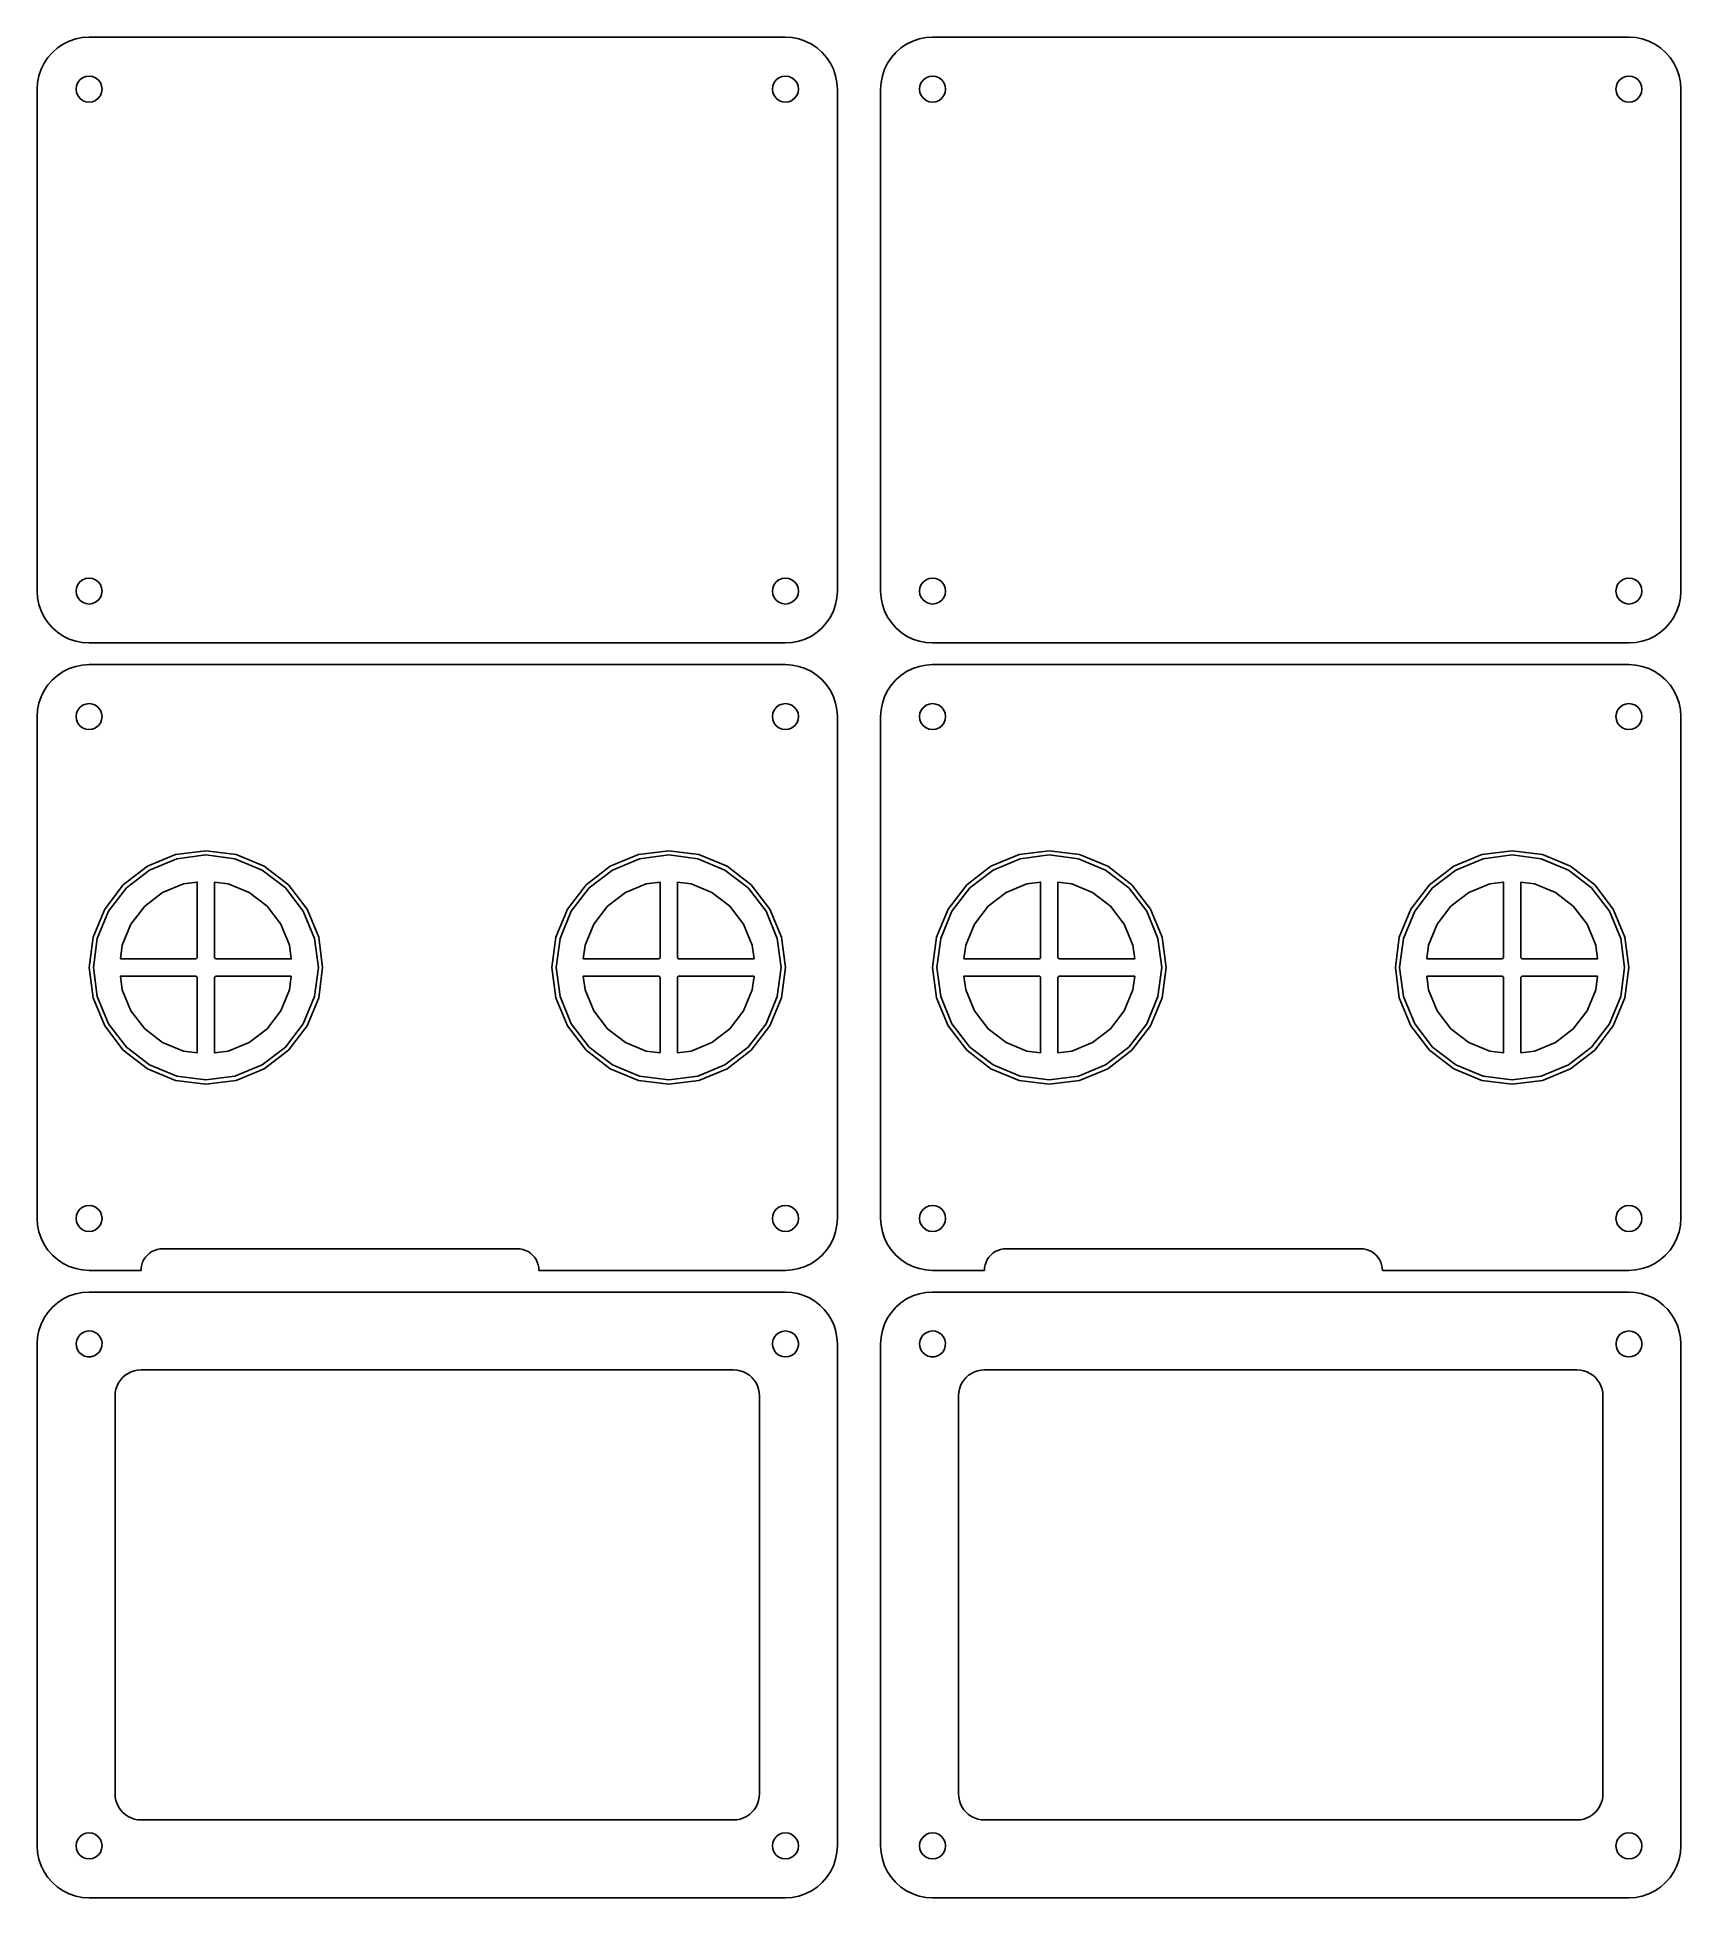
# Model space of a CAD drawing. Extents: x 5 to 385, y 5 to 435.
import ezdxf

# ---------------------------------------------------------------- set-up
doc = ezdxf.new("R2010")
doc.units = 0
doc.layers.add('Layer_1', color=7, linetype='CONTINUOUS')

msp = doc.modelspace()

# ---------------------------------------------------------------- linework, layer by layer
at = {"layer": 'Layer_1', "color": 7}
for points in [[(17.132261, 435.132291), (15.565954, 435.02963), (14.026423, 434.723401), (12.540073, 434.218846), (11.132252, 433.524596), (9.827115, 432.652531), (8.646968, 431.617574), (7.612023, 430.437429), (6.739957, 429.132293), (6.045717, 427.724492), (5.541156, 426.238121), (5.234927, 424.698606), (5.132269, 423.132291)], [(178.13217, 435.132291), (17.132261, 435.132291)], [(178.13217, 435.132291), (179.698503, 435.02963), (181.238113, 434.723401), (182.724543, 434.218846), (184.13239, 433.524596), (185.437315, 432.652531), (186.617622, 431.617574), (187.652407, 430.437429), (188.524474, 429.132293), (189.21874, 427.724492), (189.723301, 426.238121), (190.029688, 424.698606), (190.132347, 423.132291)], [(212.132261, 435.132291), (210.565954, 435.02963), (209.026423, 434.723401), (207.540073, 434.218846), (206.132252, 433.524596), (204.827115, 432.652531), (203.646968, 431.617574), (202.612023, 430.437429), (201.739957, 429.132293), (201.045717, 427.724492), (200.541156, 426.238121), (200.234927, 424.698606), (200.132269, 423.132291)], [(373.13217, 435.132291), (212.132261, 435.132291)], [(373.13217, 435.132291), (374.698503, 435.02963), (376.238113, 434.723401), (377.724543, 434.218846), (379.13239, 433.524596), (380.437315, 432.652531), (381.617622, 431.617574), (382.652407, 430.437429), (383.524474, 429.132293), (384.21874, 427.724492), (384.723301, 426.238121), (385.029688, 424.698606), (385.132347, 423.132291)], [(5.132269, 423.132291), (5.132269, 307.132282)], [(190.132347, 307.132282), (190.132347, 423.132291)], [(200.132269, 423.132291), (200.132269, 307.132282)], [(385.132347, 307.132282), (385.132347, 423.132291)], [(17.132261, 295.13229), (15.565954, 295.234948), (14.026423, 295.541177), (12.540073, 296.045737), (11.132252, 296.739977), (9.827115, 297.612044), (8.646968, 298.647015), (7.612023, 299.827162), (6.739957, 301.132299), (6.045717, 302.540094), (5.541156, 304.02647), (5.234927, 305.565975), (5.132269, 307.132282)], [(178.13217, 295.13229), (179.698503, 295.234948), (181.238113, 295.541177), (182.724543, 296.045737), (184.13239, 296.739977), (185.437315, 297.612044), (186.617622, 298.647015), (187.652407, 299.827162), (188.524474, 301.132299), (189.21874, 302.540094), (189.723301, 304.02647), (190.029688, 305.565975), (190.132347, 307.132282)], [(212.132261, 295.13229), (210.565954, 295.234948), (209.026423, 295.541177), (207.540073, 296.045737), (206.132252, 296.739977), (204.827115, 297.612044), (203.646968, 298.647015), (202.612023, 299.827162), (201.739957, 301.132299), (201.045717, 302.540094), (200.541156, 304.02647), (200.234927, 305.565975), (200.132269, 307.132282)], [(373.13217, 295.13229), (374.698503, 295.234948), (376.238113, 295.541177), (377.724543, 296.045737), (379.13239, 296.739977), (380.437315, 297.612044), (381.617622, 298.647015), (382.652407, 299.827162), (383.524474, 301.132299), (384.21874, 302.540094), (384.723301, 304.02647), (385.029688, 305.565975), (385.132347, 307.132282)], [(17.132261, 295.13229), (178.13217, 295.13229)], [(212.132261, 295.13229), (373.13217, 295.13229)], [(11.132464, 288.524596), (9.827275, 287.652531)], [(12.540048, 289.218846), (11.132464, 288.524596)], [(14.026477, 289.723401), (12.540048, 289.218846)], [(15.566087, 290.02963), (14.026477, 289.723401)], [(17.132421, 290.132291), (15.566087, 290.02963)], [(17.132421, 290.132291), (178.132435, 290.132291), (179.698769, 290.02963), (181.238114, 289.723401), (182.724544, 289.218846), (184.132391, 288.524596), (185.437581, 287.652531), (186.617623, 286.617574), (187.652673, 285.437429), (188.524739, 284.132293), (189.219006, 282.724492), (189.723566, 281.238121), (190.029689, 279.698606), (190.132348, 278.132291), (190.132348, 162.132282)], [(206.132464, 288.524596), (204.827275, 287.652531)], [(207.540048, 289.218846), (206.132464, 288.524596)], [(209.026477, 289.723401), (207.540048, 289.218846)], [(210.566087, 290.02963), (209.026477, 289.723401)], [(212.132421, 290.132291), (210.566087, 290.02963)], [(212.132421, 290.132291), (373.132435, 290.132291), (374.698769, 290.02963), (376.238114, 289.723401), (377.724544, 289.218846), (379.132391, 288.524596), (380.437581, 287.652531), (381.617623, 286.617574), (382.652673, 285.437429), (383.524739, 284.132293), (384.219006, 282.724492), (384.723566, 281.238121), (385.029689, 279.698606), (385.132348, 278.132291), (385.132348, 162.132282)], [(6.740117, 284.132293), (6.04585, 282.724492)], [(7.612183, 285.437429), (6.740117, 284.132293)], [(8.646969, 286.617574), (7.612183, 285.437429)], [(9.827275, 287.652531), (8.646969, 286.617574)], [(201.740117, 284.132293), (201.04585, 282.724492)], [(202.612183, 285.437429), (201.740117, 284.132293)], [(203.646969, 286.617574), (202.612183, 285.437429)], [(204.827275, 287.652531), (203.646969, 286.617574)], [(5.234902, 279.698606), (5.132244, 278.132291)], [(5.54129, 281.238121), (5.234902, 279.698606)], [(6.04585, 282.724492), (5.54129, 281.238121)], [(200.234902, 279.698606), (200.132244, 278.132291)], [(200.54129, 281.238121), (200.234902, 279.698606)], [(201.04585, 282.724492), (200.54129, 281.238121)], [(17.132421, 150.13229), (15.566087, 150.234948), (14.026477, 150.541177), (12.540048, 151.045737), (11.132464, 151.739977), (9.827275, 152.612044), (8.646969, 153.647015), (7.612183, 154.827162), (6.740117, 156.132299), (6.04585, 157.540094), (5.54129, 159.02647), (5.234902, 160.565975), (5.132244, 162.132282), (5.132244, 278.132291)], [(212.132421, 150.13229), (210.566087, 150.234948), (209.026477, 150.541177), (207.540048, 151.045737), (206.132464, 151.739977), (204.827275, 152.612044), (203.646969, 153.647015), (202.612183, 154.827162), (201.740117, 156.132299), (201.04585, 157.540094), (200.54129, 159.02647), (200.234902, 160.565975), (200.132244, 162.132282), (200.132244, 278.132291)], [(30.632256, 243.514979), (37.144181, 246.212289)], [(37.144181, 246.212289), (44.132356, 247.132293)], [(44.132356, 247.132293), (51.120531, 246.212289)], [(51.120531, 246.212289), (57.632456, 243.514979)], [(132.747663, 238.517068), (138.132463, 242.648952), (144.403088, 245.246364)], [(137.6324, 243.514979), (144.144325, 246.212289)], [(144.144325, 246.212289), (151.132236, 247.132293)], [(144.403088, 245.246364), (151.132236, 246.132292)], [(151.132236, 247.132293), (158.120411, 246.212289)], [(151.132236, 246.132292), (157.861648, 245.246364)], [(157.861648, 245.246364), (164.132273, 242.648952)], [(158.120411, 246.212289), (164.632335, 243.514979)], [(225.632256, 243.514979), (232.144181, 246.212289)], [(232.144181, 246.212289), (239.132356, 247.132293)], [(239.132356, 247.132293), (246.120531, 246.212289)], [(246.120531, 246.212289), (252.632456, 243.514979)], [(327.747663, 238.517068), (333.132463, 242.648952), (339.403088, 245.246364)], [(332.6324, 243.514979), (339.144325, 246.212289)], [(339.144325, 246.212289), (346.132236, 247.132293)], [(339.403088, 245.246364), (346.132236, 246.132292)], [(346.132236, 247.132293), (353.120411, 246.212289)], [(346.132236, 246.132292), (352.861648, 245.246364)], [(352.861648, 245.246364), (359.132273, 242.648952)], [(353.120411, 246.212289), (359.632335, 243.514979)], [(25.040552, 239.224175), (30.632256, 243.514979)], [(57.632456, 243.514979), (63.22416, 239.224175)], [(132.040432, 239.224175), (137.6324, 243.514979)], [(164.132273, 242.648952), (169.517073, 238.517068), (173.649071, 233.132292)], [(164.632335, 243.514979), (170.224304, 239.224175)], [(220.040552, 239.224175), (225.632256, 243.514979)], [(252.632456, 243.514979), (258.22416, 239.224175)], [(327.040432, 239.224175), (332.6324, 243.514979)], [(359.132273, 242.648952), (364.517073, 238.517068), (368.649071, 233.132292)], [(359.632335, 243.514979), (365.224304, 239.224175)], [(20.749804, 233.632294), (25.040552, 239.224175)], [(42.13237, 222.346706), (42.13237, 239.868988), (38.956047, 239.450809), (34.132429, 237.4528), (29.990112, 234.27443), (26.811937, 230.132293), (24.813804, 225.308674), (24.395762, 222.132293)], [(49.308664, 239.450809), (46.132341, 239.868988)], [(46.132341, 222.346706), (46.132341, 239.868988)], [(46.346654, 222.132293), (63.868949, 222.132293), (63.450908, 225.308674), (61.452774, 230.132293), (58.274599, 234.27443), (54.132283, 237.4528), (49.308664, 239.450809)], [(63.22416, 239.224175), (67.515172, 233.632294)], [(126.018251, 226.861588), (128.615665, 233.132292), (132.747663, 238.517068)], [(127.749684, 233.632294), (132.040432, 239.224175)], [(149.13225, 222.346706), (149.13225, 239.868988), (145.955927, 239.450809), (141.132309, 237.4528), (136.990257, 234.27443), (133.811817, 230.132293), (131.813948, 225.308674), (131.395642, 222.132293)], [(153.132486, 222.346706), (153.132486, 239.868988)], [(156.308808, 239.450809), (153.132486, 239.868988)], [(165.274479, 234.27443), (161.132427, 237.4528), (156.308808, 239.450809)], [(170.224304, 239.224175), (174.515052, 233.632294)], [(215.749804, 233.632294), (220.040552, 239.224175)], [(237.13237, 222.346706), (237.13237, 239.868988), (233.956047, 239.450809), (229.132429, 237.4528), (224.990112, 234.27443), (221.811937, 230.132293), (219.813804, 225.308674), (219.395762, 222.132293)], [(244.308664, 239.450809), (241.132341, 239.868988)], [(241.132341, 222.346706), (241.132341, 239.868988)], [(241.346654, 222.132293), (258.868949, 222.132293), (258.450908, 225.308674), (256.452774, 230.132293), (253.274599, 234.27443), (249.132283, 237.4528), (244.308664, 239.450809)], [(258.22416, 239.224175), (262.515172, 233.632294)], [(321.018251, 226.861588), (323.615665, 233.132292), (327.747663, 238.517068)], [(322.749684, 233.632294), (327.040432, 239.224175)], [(344.13225, 222.346706), (344.13225, 239.868988), (340.955927, 239.450809), (336.132309, 237.4528), (331.990257, 234.27443), (328.811817, 230.132293), (326.813948, 225.308674), (326.395642, 222.132293)], [(348.132486, 222.346706), (348.132486, 239.868988)], [(351.308808, 239.450809), (348.132486, 239.868988)], [(360.274479, 234.27443), (356.132427, 237.4528), (351.308808, 239.450809)], [(365.224304, 239.224175), (369.515052, 233.632294)], [(18.052377, 227.120406), (20.749804, 233.632294)], [(67.515172, 233.632294), (70.212335, 227.120406)], [(125.052257, 227.120406), (127.749684, 233.632294)], [(153.346798, 222.132293), (170.869094, 222.132293), (170.450787, 225.308674), (168.452919, 230.132293), (165.274479, 234.27443)], [(173.649071, 233.132292), (176.246485, 226.861588)], [(174.515052, 233.632294), (177.212479, 227.120406)], [(213.052377, 227.120406), (215.749804, 233.632294)], [(262.515172, 233.632294), (265.212335, 227.120406)], [(320.052257, 227.120406), (322.749684, 233.632294)], [(348.346798, 222.132293), (365.869094, 222.132293), (365.450787, 225.308674), (363.452919, 230.132293), (360.274479, 234.27443)], [(368.649071, 233.132292), (371.246485, 226.861588)], [(369.515052, 233.632294), (372.212479, 227.120406)], [(17.132421, 220.132292), (18.052377, 227.120406)], [(70.212335, 227.120406), (71.132291, 220.132292)], [(124.132301, 220.132292), (125.052257, 227.120406)], [(125.132426, 220.132292), (126.018251, 226.861588)], [(176.246485, 226.861588), (177.13231, 220.132292)], [(177.212479, 227.120406), (178.132435, 220.132292)], [(212.132421, 220.132292), (213.052377, 227.120406)], [(265.212335, 227.120406), (266.132291, 220.132292)], [(319.132301, 220.132292), (320.052257, 227.120406)], [(320.132426, 220.132292), (321.018251, 226.861588)], [(371.246485, 226.861588), (372.13231, 220.132292)], [(372.212479, 227.120406), (373.132435, 220.132292)], [(18.052377, 213.144178), (17.132421, 220.132292)], [(41.918058, 222.132293), (24.395762, 222.132293)], [(42.010927, 222.253612), (41.918058, 222.132293)], [(42.13237, 222.346706), (42.010927, 222.253612)], [(46.253785, 222.253612), (46.132341, 222.346706)], [(46.346654, 222.132293), (46.253785, 222.253612)], [(71.132291, 220.132292), (70.212335, 213.144178)], [(125.052257, 213.144178), (124.132301, 220.132292)], [(128.615665, 207.132294), (126.018251, 213.402998), (125.132426, 220.132292)], [(148.917938, 222.132293), (131.395642, 222.132293)], [(149.011071, 222.253612), (148.917938, 222.132293)], [(149.13225, 222.346706), (149.011071, 222.253612)], [(153.253665, 222.253612), (153.132486, 222.346706)], [(153.346798, 222.132293), (153.253665, 222.253612)], [(177.13231, 220.132292), (176.246485, 213.402998)], [(178.132435, 220.132292), (177.212479, 213.144178)], [(213.052377, 213.144178), (212.132421, 220.132292)], [(236.918058, 222.132293), (219.395762, 222.132293)], [(237.010927, 222.253612), (236.918058, 222.132293)], [(237.13237, 222.346706), (237.010927, 222.253612)], [(241.253785, 222.253612), (241.132341, 222.346706)], [(241.346654, 222.132293), (241.253785, 222.253612)], [(266.132291, 220.132292), (265.212335, 213.144178)], [(320.052257, 213.144178), (319.132301, 220.132292)], [(323.615665, 207.132294), (321.018251, 213.402998), (320.132426, 220.132292)], [(343.917938, 222.132293), (326.395642, 222.132293)], [(344.011071, 222.253612), (343.917938, 222.132293)], [(344.13225, 222.346706), (344.011071, 222.253612)], [(348.253665, 222.253612), (348.132486, 222.346706)], [(348.346798, 222.132293), (348.253665, 222.253612)], [(372.13231, 220.132292), (371.246485, 213.402998)], [(373.132435, 220.132292), (372.212479, 213.144178)], [(41.918058, 218.132293), (24.395762, 218.132293), (24.813804, 214.955912), (26.811937, 210.132293), (29.990112, 205.990157), (34.132429, 202.811786), (38.956047, 200.813777), (42.13237, 200.395598)], [(41.918058, 218.132293), (42.010927, 218.010974)], [(42.010927, 218.010974), (42.13237, 217.91788)], [(42.13237, 217.91788), (42.13237, 200.395598)], [(46.132341, 217.91788), (46.253785, 218.010974)], [(46.132341, 217.91788), (46.132341, 200.395598), (49.308664, 200.813777), (54.132283, 202.811786), (58.274599, 205.990157), (61.452774, 210.132293), (63.450908, 214.955912)], [(46.253785, 218.010974), (46.346654, 218.132293)], [(46.346654, 218.132293), (63.868949, 218.132293)], [(63.450908, 214.955912), (63.868949, 218.132293)], [(148.917938, 218.132293), (131.395642, 218.132293)], [(131.395642, 218.132293), (131.813948, 214.955912)], [(148.917938, 218.132293), (149.011071, 218.010974)], [(149.011071, 218.010974), (149.13225, 217.91788)], [(149.13225, 217.91788), (149.13225, 200.395598)], [(153.132486, 217.91788), (153.253665, 218.010974)], [(153.132486, 217.91788), (153.132486, 200.395598)], [(153.253665, 218.010974), (153.346798, 218.132293)], [(153.346798, 218.132293), (170.869094, 218.132293)], [(170.450787, 214.955912), (170.869094, 218.132293)], [(236.918058, 218.132293), (219.395762, 218.132293), (219.813804, 214.955912), (221.811937, 210.132293), (224.990112, 205.990157), (229.132429, 202.811786), (233.956047, 200.813777), (237.13237, 200.395598)], [(236.918058, 218.132293), (237.010927, 218.010974)], [(237.010927, 218.010974), (237.13237, 217.91788)], [(237.13237, 217.91788), (237.13237, 200.395598)], [(241.132341, 217.91788), (241.253785, 218.010974)], [(241.132341, 217.91788), (241.132341, 200.395598), (244.308664, 200.813777), (249.132283, 202.811786), (253.274599, 205.990157), (256.452774, 210.132293), (258.450908, 214.955912)], [(241.253785, 218.010974), (241.346654, 218.132293)], [(241.346654, 218.132293), (258.868949, 218.132293)], [(258.450908, 214.955912), (258.868949, 218.132293)], [(343.917938, 218.132293), (326.395642, 218.132293)], [(326.395642, 218.132293), (326.813948, 214.955912)], [(343.917938, 218.132293), (344.011071, 218.010974)], [(344.011071, 218.010974), (344.13225, 217.91788)], [(344.13225, 217.91788), (344.13225, 200.395598)], [(348.132486, 217.91788), (348.253665, 218.010974)], [(348.132486, 217.91788), (348.132486, 200.395598)], [(348.253665, 218.010974), (348.346798, 218.132293)], [(348.346798, 218.132293), (365.869094, 218.132293)], [(365.450787, 214.955912), (365.869094, 218.132293)], [(20.749804, 206.632292), (18.052377, 213.144178)], [(70.212335, 213.144178), (67.515172, 206.632292)], [(127.749684, 206.632292), (125.052257, 213.144178)], [(131.813948, 214.955912), (133.811817, 210.132293)], [(153.132486, 200.395598), (156.308808, 200.813777), (161.132427, 202.811786), (165.274479, 205.990157), (168.452919, 210.132293), (170.450787, 214.955912)], [(176.246485, 213.402998), (173.649071, 207.132294), (169.517073, 201.747515)], [(177.212479, 213.144178), (174.515052, 206.632292)], [(215.749804, 206.632292), (213.052377, 213.144178)], [(265.212335, 213.144178), (262.515172, 206.632292)], [(322.749684, 206.632292), (320.052257, 213.144178)], [(326.813948, 214.955912), (328.811817, 210.132293)], [(348.132486, 200.395598), (351.308808, 200.813777), (356.132427, 202.811786), (360.274479, 205.990157), (363.452919, 210.132293), (365.450787, 214.955912)], [(371.246485, 213.402998), (368.649071, 207.132294), (364.517073, 201.747515)], [(372.212479, 213.144178), (369.515052, 206.632292)], [(25.040552, 201.040411), (20.749804, 206.632292)], [(67.515172, 206.632292), (63.22416, 201.040411)], [(132.040432, 201.040411), (127.749684, 206.632292)], [(164.132273, 197.615631), (157.861648, 195.018222), (151.132236, 194.132294), (144.403088, 195.018222), (138.132463, 197.615631), (132.747663, 201.747515), (128.615665, 207.132294)], [(133.811817, 210.132293), (136.990257, 205.990157), (141.132309, 202.811786), (145.955927, 200.813777), (149.13225, 200.395598)], [(174.515052, 206.632292), (170.224304, 201.040411)], [(220.040552, 201.040411), (215.749804, 206.632292)], [(262.515172, 206.632292), (258.22416, 201.040411)], [(327.040432, 201.040411), (322.749684, 206.632292)], [(359.132273, 197.615631), (352.861648, 195.018222), (346.132236, 194.132294), (339.403088, 195.018222), (333.132463, 197.615631), (327.747663, 201.747515), (323.615665, 207.132294)], [(328.811817, 210.132293), (331.990257, 205.990157), (336.132309, 202.811786), (340.955927, 200.813777), (344.13225, 200.395598)], [(369.515052, 206.632292), (365.224304, 201.040411)], [(30.632256, 196.749608), (25.040552, 201.040411)], [(63.22416, 201.040411), (57.632456, 196.749608)], [(137.6324, 196.749608), (132.040432, 201.040411)], [(169.517073, 201.747515), (164.132273, 197.615631)], [(170.224304, 201.040411), (164.632335, 196.749608)], [(225.632256, 196.749608), (220.040552, 201.040411)], [(258.22416, 201.040411), (252.632456, 196.749608)], [(332.6324, 196.749608), (327.040432, 201.040411)], [(364.517073, 201.747515), (359.132273, 197.615631)], [(365.224304, 201.040411), (359.632335, 196.749608)], [(37.144181, 194.052297), (30.632256, 196.749608)], [(44.132356, 193.132293), (37.144181, 194.052297)], [(51.120531, 194.052297), (44.132356, 193.132293)], [(57.632456, 196.749608), (51.120531, 194.052297)], [(144.144325, 194.052297), (137.6324, 196.749608)], [(151.132236, 193.132293), (144.144325, 194.052297)], [(158.120411, 194.052297), (151.132236, 193.132293)], [(164.632335, 196.749608), (158.120411, 194.052297)], [(232.144181, 194.052297), (225.632256, 196.749608)], [(239.132356, 193.132293), (232.144181, 194.052297)], [(246.120531, 194.052297), (239.132356, 193.132293)], [(252.632456, 196.749608), (246.120531, 194.052297)], [(339.144325, 194.052297), (332.6324, 196.749608)], [(346.132236, 193.132293), (339.144325, 194.052297)], [(353.120411, 194.052297), (346.132236, 193.132293)], [(359.632335, 196.749608), (353.120411, 194.052297)], [(189.723566, 159.02647), (190.029689, 160.565975)], [(190.029689, 160.565975), (190.132348, 162.132282)], [(384.723566, 159.02647), (385.029689, 160.565975)], [(385.029689, 160.565975), (385.132348, 162.132282)], [(34.132429, 155.132306), (33.479702, 155.089523), (32.838352, 154.961915), (32.218962, 154.751703), (31.632381, 154.462408), (31.088662, 154.099055), (30.596802, 153.667837), (30.165531, 153.176109), (29.802258, 152.632285), (29.513068, 152.045704), (29.302725, 151.426393), (29.175195, 150.784937), (29.132333, 150.13229), (17.132421, 150.13229)], [(34.132429, 155.132306), (116.132359, 155.132306)], [(116.132359, 155.132306), (116.785086, 155.089523)], [(116.785086, 155.089523), (117.426436, 154.961915)], [(117.426436, 154.961915), (118.045826, 154.751703)], [(186.617623, 153.647015), (187.652673, 154.827162)], [(187.652673, 154.827162), (188.524739, 156.132299)], [(188.524739, 156.132299), (189.219006, 157.540094)], [(189.219006, 157.540094), (189.723566, 159.02647)], [(229.132429, 155.132306), (228.479702, 155.089523), (227.838352, 154.961915), (227.218962, 154.751703), (226.632381, 154.462408), (226.088662, 154.099055), (225.596802, 153.667837), (225.165531, 153.176109), (224.802258, 152.632285), (224.513068, 152.045704), (224.302725, 151.426393), (224.175195, 150.784937), (224.132333, 150.13229), (212.132421, 150.13229)], [(229.132429, 155.132306), (311.132359, 155.132306)], [(311.132359, 155.132306), (311.785086, 155.089523)], [(311.785086, 155.089523), (312.426436, 154.961915)], [(312.426436, 154.961915), (313.045826, 154.751703)], [(381.617623, 153.647015), (382.652673, 154.827162)], [(382.652673, 154.827162), (383.524739, 156.132299)], [(383.524739, 156.132299), (384.219006, 157.540094)], [(384.219006, 157.540094), (384.723566, 159.02647)], [(118.045826, 154.751703), (118.632407, 154.462408)], [(118.632407, 154.462408), (119.176126, 154.099055)], [(119.176126, 154.099055), (119.667986, 153.667837)], [(119.667986, 153.667837), (120.098992, 153.176109)], [(120.098992, 153.176109), (120.46253, 152.632285)], [(120.46253, 152.632285), (120.751719, 152.045704)], [(120.751719, 152.045704), (120.962063, 151.426393)], [(120.962063, 151.426393), (121.089592, 150.784937)], [(121.089592, 150.784937), (121.132455, 150.13229)], [(179.698769, 150.234948), (181.238114, 150.541177)], [(181.238114, 150.541177), (182.724544, 151.045737)], [(182.724544, 151.045737), (184.132391, 151.739977)], [(184.132391, 151.739977), (185.437581, 152.612044)], [(185.437581, 152.612044), (186.617623, 153.647015)], [(313.045826, 154.751703), (313.632407, 154.462408)], [(313.632407, 154.462408), (314.176126, 154.099055)], [(314.176126, 154.099055), (314.667986, 153.667837)], [(314.667986, 153.667837), (315.098992, 153.176109)], [(315.098992, 153.176109), (315.46253, 152.632285)], [(315.46253, 152.632285), (315.751719, 152.045704)], [(315.751719, 152.045704), (315.962063, 151.426393)], [(315.962063, 151.426393), (316.089592, 150.784937)], [(316.089592, 150.784937), (316.132455, 150.13229)], [(374.698769, 150.234948), (376.238114, 150.541177)], [(376.238114, 150.541177), (377.724544, 151.045737)], [(377.724544, 151.045737), (379.132391, 151.739977)], [(379.132391, 151.739977), (380.437581, 152.612044)], [(380.437581, 152.612044), (381.617623, 153.647015)], [(178.132435, 150.13229), (121.132455, 150.13229)], [(178.132435, 150.13229), (179.698769, 150.234948)], [(373.132435, 150.13229), (316.132455, 150.13229)], [(373.132435, 150.13229), (374.698769, 150.234948)], [(17.132288, 145.132293), (15.565981, 145.029632), (14.02645, 144.723403), (12.540074, 144.218848), (11.132279, 143.524597), (9.827143, 142.652533), (8.646995, 141.617576), (7.612051, 140.437431), (6.739984, 139.132295), (6.045744, 137.724494), (5.541184, 136.238123), (5.234955, 134.698608), (5.132297, 133.132293)], [(178.132277, 145.132293), (17.132288, 145.132293)], [(178.132277, 145.132293), (179.578727, 145.044801), (181.004064, 144.783596), (182.387544, 144.352489), (183.708952, 143.757767), (184.949054, 143.008102), (186.089752, 142.114424), (187.114404, 141.089767), (188.008087, 139.949071), (188.757758, 138.708972), (189.352488, 137.387553), (189.783574, 136.004081), (190.044797, 134.578733), (190.132295, 133.132293)], [(212.132323, 145.132293), (210.566016, 145.029632), (209.026485, 144.723403), (207.540109, 144.218848), (206.132314, 143.524597), (204.827177, 142.652533), (203.64703, 141.617576), (202.612085, 140.437431), (201.740019, 139.132295), (201.045779, 137.724494), (200.541218, 136.238123), (200.234989, 134.698608), (200.132331, 133.132293)], [(373.132311, 145.132293), (212.132323, 145.132293)], [(373.132311, 145.132293), (374.578762, 145.044801), (376.004098, 144.783596), (377.387578, 144.352489), (378.708987, 143.757767), (379.949089, 143.008102), (381.089787, 142.114424), (382.114439, 141.089767), (383.008122, 139.949071), (383.757792, 138.708972), (384.352523, 137.387553), (384.783608, 136.004081), (385.044831, 134.578733), (385.132329, 133.132293)], [(180.143083, 135.358659), (180.615841, 134.815131), (180.945406, 134.174574), (181.112781, 133.473918), (181.108283, 132.753566), (180.932203, 132.05505), (180.594674, 131.418648), (180.115196, 130.881052), (179.521365, 130.473257), (178.847445, 130.218781), (178.132277, 130.132294), (177.417134, 130.218781), (176.743214, 130.473257), (176.149383, 130.881052), (175.669879, 131.418648), (175.332376, 132.05505), (175.156296, 132.753566), (175.151798, 133.473918), (175.319174, 134.174574), (175.648739, 134.815131), (176.121496, 135.358659)], [(180.143083, 135.358659), (179.543405, 135.779701), (178.859537, 136.042811), (178.132277, 136.132295), (177.405043, 136.042811), (176.721174, 135.779701), (176.121496, 135.358659)], [(375.143118, 135.358659), (375.615875, 134.815131), (375.94544, 134.174574), (376.112816, 133.473918), (376.108318, 132.753566), (375.932238, 132.05505), (375.594709, 131.418648), (375.115231, 130.881052), (374.5214, 130.473257), (373.84748, 130.218781), (373.132311, 130.132294), (372.417169, 130.218781), (371.743248, 130.473257), (371.149418, 130.881052), (370.669913, 131.418648), (370.332411, 132.05505), (370.156331, 132.753566), (370.151833, 133.473918), (370.319208, 134.174574), (370.648773, 134.815131), (371.121531, 135.358659)], [(375.143118, 135.358659), (374.54344, 135.779701), (373.859571, 136.042811), (373.132311, 136.132295), (372.405077, 136.042811), (371.721209, 135.779701), (371.121531, 135.358659)], [(5.132297, 133.132293), (5.132297, 17.132283)], [(190.132295, 17.132283), (190.132295, 133.132293)], [(200.132331, 133.132293), (200.132331, 17.132283)], [(385.132329, 17.132283), (385.132329, 133.132293)], [(23.132297, 121.132294), (23.183627, 121.915452), (23.336741, 122.685207), (23.589021, 123.428395), (23.936128, 124.132293), (24.372161, 124.784864), (24.889633, 125.374935), (25.479707, 125.892415), (26.132276, 126.328446), (26.836199, 126.675571), (27.579361, 126.927849), (28.34914, 127.080963), (29.13228, 127.132295)], [(166.132285, 127.132295), (29.13228, 127.132295)], [(172.132294, 121.132294), (172.080965, 121.915452), (171.92785, 122.685207), (171.67557, 123.428395), (171.328437, 124.132293), (170.892403, 124.784864), (170.374931, 125.374935), (169.784858, 125.892415), (169.132289, 126.328446), (168.428392, 126.675571), (167.685204, 126.927849), (166.915451, 127.080963), (166.132285, 127.132295)], [(218.132332, 121.132294), (218.183661, 121.915452), (218.336775, 122.685207), (218.589056, 123.428395), (218.936162, 124.132293), (219.372196, 124.784864), (219.889668, 125.374935), (220.479742, 125.892415), (221.13231, 126.328446), (221.836234, 126.675571), (222.579396, 126.927849), (223.349174, 127.080963), (224.132315, 127.132295)], [(361.132319, 127.132295), (224.132315, 127.132295)], [(367.132328, 121.132294), (367.080999, 121.915452), (366.927885, 122.685207), (366.675605, 123.428395), (366.328471, 124.132293), (365.892438, 124.784864), (365.374966, 125.374935), (364.784892, 125.892415), (364.132324, 126.328446), (363.428426, 126.675571), (362.685238, 126.927849), (361.915486, 127.080963), (361.132319, 127.132295)], [(23.132297, 121.132294), (23.132297, 29.132302)], [(172.132294, 121.132294), (172.132294, 29.132302)], [(218.132332, 121.132294), (218.132332, 29.132302)], [(367.132328, 121.132294), (367.132328, 29.132302)], [(23.132297, 29.132302), (23.183627, 28.349135), (23.336741, 27.579383), (23.589021, 26.836195), (23.936128, 26.132297), (24.372161, 25.479729), (24.889633, 24.889655), (25.479707, 24.372183), (26.132276, 23.93615), (26.836199, 23.589016), (27.579361, 23.336736), (28.34914, 23.183622), (29.13228, 23.132292)], [(172.132294, 29.132302), (172.080965, 28.349135), (171.92785, 27.579383), (171.67557, 26.836195), (171.328437, 26.132297), (170.892403, 25.479729), (170.374931, 24.889655), (169.784858, 24.372183), (169.132289, 23.93615), (168.428392, 23.589016), (167.685204, 23.336736), (166.915451, 23.183622), (166.132285, 23.132292)], [(218.132332, 29.132302), (218.183661, 28.349135), (218.336775, 27.579383), (218.589056, 26.836195), (218.936162, 26.132297), (219.372196, 25.479729), (219.889668, 24.889655), (220.479742, 24.372183), (221.13231, 23.93615), (221.836234, 23.589016), (222.579396, 23.336736), (223.349174, 23.183622), (224.132315, 23.132292)], [(367.132328, 29.132302), (367.080999, 28.349135), (366.927885, 27.579383), (366.675605, 26.836195), (366.328471, 26.132297), (365.892438, 25.479729), (365.374966, 24.889655), (364.784892, 24.372183), (364.132324, 23.93615), (363.428426, 23.589016), (362.685238, 23.336736), (361.915486, 23.183622), (361.132319, 23.132292)], [(166.132285, 23.132292), (29.13228, 23.132292)], [(361.132319, 23.132292), (224.132315, 23.132292)], [(17.132288, 5.132292), (15.565981, 5.23495), (14.02645, 5.541179), (12.540074, 6.045739), (11.132279, 6.739979), (9.827143, 7.612046), (8.646995, 8.647017), (7.612051, 9.827164), (6.739984, 11.132301), (6.045744, 12.540096), (5.541184, 14.026472), (5.234955, 15.565977), (5.132297, 17.132283)], [(178.132277, 5.132292), (179.69861, 5.23495), (181.238114, 5.541179), (182.724491, 6.045739), (184.132286, 6.739979), (185.437422, 7.612046), (186.61757, 8.647017), (187.652514, 9.827164), (188.524581, 11.132301), (189.218847, 12.540096), (189.723408, 14.026472), (190.029636, 15.565977), (190.132295, 17.132283)], [(212.132323, 5.132292), (210.566016, 5.23495), (209.026485, 5.541179), (207.540109, 6.045739), (206.132314, 6.739979), (204.827177, 7.612046), (203.64703, 8.647017), (202.612085, 9.827164), (201.740019, 11.132301), (201.045779, 12.540096), (200.541218, 14.026472), (200.234989, 15.565977), (200.132331, 17.132283)], [(373.132311, 5.132292), (374.698644, 5.23495), (376.238149, 5.541179), (377.724525, 6.045739), (379.13232, 6.739979), (380.437457, 7.612046), (381.617604, 8.647017), (382.652548, 9.827164), (383.524615, 11.132301), (384.218882, 12.540096), (384.723442, 14.026472), (385.029671, 15.565977), (385.132329, 17.132283)], [(17.132288, 5.132292), (178.132277, 5.132292)], [(212.132323, 5.132292), (373.132311, 5.132292)]]:
    msp.add_lwpolyline(points, dxfattribs=at)
for points in [[(20.03003, 422.355835), (19.730337, 421.632292), (19.253584, 421.010971), (18.632263, 420.534215), (17.908707, 420.234514), (17.132261, 420.132292), (16.355815, 420.234514), (15.632259, 420.534215), (15.010938, 421.010971), (14.534185, 421.632292), (14.234491, 422.355835), (14.132256, 423.132291), (14.234491, 423.908748), (14.534185, 424.632291), (15.010938, 425.253612), (15.632259, 425.730367), (16.355815, 426.030069), (17.132261, 426.132293), (17.908707, 426.030069), (18.632263, 425.730367), (19.253584, 425.253612), (19.730337, 424.632291), (20.03003, 423.908748), (20.132265, 423.132291)], [(178.13217, 426.132293), (178.908722, 426.030069), (179.632357, 425.730367), (180.253599, 425.253612), (180.730378, 424.632291), (181.030151, 423.908748), (181.13228, 423.132291), (181.030151, 422.355835), (180.730378, 421.632292), (180.253599, 421.010971), (179.632357, 420.534215), (178.908722, 420.234514), (178.13217, 420.132292), (177.355882, 420.234514), (176.632247, 420.534215), (176.011005, 421.010971), (175.534226, 421.632292), (175.234453, 422.355835), (175.132324, 423.132291), (175.234453, 423.908748), (175.534226, 424.632291), (176.011005, 425.253612), (176.632247, 425.730367), (177.355882, 426.030069)], [(215.03003, 422.355835), (214.730337, 421.632292), (214.253584, 421.010971), (213.632263, 420.534215), (212.908707, 420.234514), (212.132261, 420.132292), (211.355815, 420.234514), (210.632259, 420.534215), (210.010938, 421.010971), (209.534185, 421.632292), (209.234491, 422.355835), (209.132256, 423.132291), (209.234491, 423.908748), (209.534185, 424.632291), (210.010938, 425.253612), (210.632259, 425.730367), (211.355815, 426.030069), (212.132261, 426.132293), (212.908707, 426.030069), (213.632263, 425.730367), (214.253584, 425.253612), (214.730337, 424.632291), (215.03003, 423.908748), (215.132265, 423.132291)], [(373.13217, 426.132293), (373.908722, 426.030069), (374.632357, 425.730367), (375.253599, 425.253612), (375.730378, 424.632291), (376.030151, 423.908748), (376.13228, 423.132291), (376.030151, 422.355835), (375.730378, 421.632292), (375.253599, 421.010971), (374.632357, 420.534215), (373.908722, 420.234514), (373.13217, 420.132292), (372.355882, 420.234514), (371.632247, 420.534215), (371.011005, 421.010971), (370.534226, 421.632292), (370.234453, 422.355835), (370.132324, 423.132291), (370.234453, 423.908748), (370.534226, 424.632291), (371.011005, 425.253612), (371.632247, 425.730367), (372.355882, 426.030069)], [(14.132256, 307.132282), (14.234491, 307.908754), (14.534185, 308.632284), (15.010938, 309.253605), (15.632259, 309.730358), (16.355815, 310.030078), (17.132261, 310.132286), (17.908707, 310.030078), (18.632263, 309.730358), (19.253584, 309.253605), (19.730337, 308.632284), (20.03003, 307.908754), (20.132265, 307.132282), (20.03003, 306.355835), (19.730337, 305.632306), (19.253584, 305.010985), (18.632263, 304.534206), (17.908707, 304.234512), (17.132261, 304.132303), (16.355815, 304.234512), (15.632259, 304.534206), (15.010938, 305.010985), (14.534185, 305.632306), (14.234491, 306.355835)], [(176.632247, 309.730358), (177.355882, 310.030078), (178.13217, 310.132286), (178.908722, 310.030078), (179.632357, 309.730358), (180.253599, 309.253605), (180.730378, 308.632284), (181.030151, 307.908754), (181.13228, 307.132282), (181.030151, 306.355835), (180.730378, 305.632306), (180.253599, 305.010985), (179.632357, 304.534206), (178.908722, 304.234512), (178.13217, 304.132303), (177.355882, 304.234512), (176.632247, 304.534206), (176.011005, 305.010985), (175.534226, 305.632306), (175.234453, 306.355835), (175.132324, 307.132282), (175.234453, 307.908754), (175.534226, 308.632284), (176.011005, 309.253605)], [(209.132256, 307.132282), (209.234491, 307.908754), (209.534185, 308.632284), (210.010938, 309.253605), (210.632259, 309.730358), (211.355815, 310.030078), (212.132261, 310.132286), (212.908707, 310.030078), (213.632263, 309.730358), (214.253584, 309.253605), (214.730337, 308.632284), (215.03003, 307.908754), (215.132265, 307.132282), (215.03003, 306.355835), (214.730337, 305.632306), (214.253584, 305.010985), (213.632263, 304.534206), (212.908707, 304.234512), (212.132261, 304.132303), (211.355815, 304.234512), (210.632259, 304.534206), (210.010938, 305.010985), (209.534185, 305.632306), (209.234491, 306.355835)], [(371.632247, 309.730358), (372.355882, 310.030078), (373.13217, 310.132286), (373.908722, 310.030078), (374.632357, 309.730358), (375.253599, 309.253605), (375.730378, 308.632284), (376.030151, 307.908754), (376.13228, 307.132282), (376.030151, 306.355835), (375.730378, 305.632306), (375.253599, 305.010985), (374.632357, 304.534206), (373.908722, 304.234512), (373.13217, 304.132303), (372.355882, 304.234512), (371.632247, 304.534206), (371.011005, 305.010985), (370.534226, 305.632306), (370.234453, 306.355835), (370.132324, 307.132282), (370.234453, 307.908754), (370.534226, 308.632284), (371.011005, 309.253605)], [(17.132421, 281.132293), (16.355869, 281.030069), (15.632233, 280.730367), (15.010991, 280.253612), (14.534212, 279.632291), (14.234704, 278.908748), (14.13231, 278.132291), (14.234704, 277.355835), (14.534212, 276.632292), (15.010991, 276.010971), (15.632233, 275.534215), (16.355869, 275.234514), (17.132421, 275.132292), (17.908708, 275.234514), (18.632344, 275.534215), (19.253585, 276.010971), (19.730364, 276.632292), (20.030137, 277.355835), (20.132266, 278.132291), (20.030137, 278.908748), (19.730364, 279.632291), (19.253585, 280.253612), (18.632344, 280.730367), (17.908708, 281.030069)], [(175.234454, 277.355835), (175.534227, 276.632292), (176.011006, 276.010971), (176.632248, 275.534215), (177.355883, 275.234514), (178.132435, 275.132292), (178.908723, 275.234514), (179.632358, 275.534215), (180.2536, 276.010971), (180.730379, 276.632292), (181.030152, 277.355835), (181.132281, 278.132291), (181.030152, 278.908748), (180.730379, 279.632291), (180.2536, 280.253612), (179.632358, 280.730367), (178.908723, 281.030069), (178.132435, 281.132293), (177.355883, 281.030069), (176.632248, 280.730367), (176.011006, 280.253612), (175.534227, 279.632291), (175.234454, 278.908748), (175.132325, 278.132291)], [(212.132421, 281.132293), (211.355869, 281.030069), (210.632233, 280.730367), (210.010991, 280.253612), (209.534212, 279.632291), (209.234704, 278.908748), (209.13231, 278.132291), (209.234704, 277.355835), (209.534212, 276.632292), (210.010991, 276.010971), (210.632233, 275.534215), (211.355869, 275.234514), (212.132421, 275.132292), (212.908708, 275.234514), (213.632344, 275.534215), (214.253585, 276.010971), (214.730364, 276.632292), (215.030137, 277.355835), (215.132266, 278.132291), (215.030137, 278.908748), (214.730364, 279.632291), (214.253585, 280.253612), (213.632344, 280.730367), (212.908708, 281.030069)], [(370.234454, 277.355835), (370.534227, 276.632292), (371.011006, 276.010971), (371.632248, 275.534215), (372.355883, 275.234514), (373.132435, 275.132292), (373.908723, 275.234514), (374.632358, 275.534215), (375.2536, 276.010971), (375.730379, 276.632292), (376.030152, 277.355835), (376.132281, 278.132291), (376.030152, 278.908748), (375.730379, 279.632291), (375.2536, 280.253612), (374.632358, 280.730367), (373.908723, 281.030069), (373.132435, 281.132293), (372.355883, 281.030069), (371.632248, 280.730367), (371.011006, 280.253612), (370.534227, 279.632291), (370.234454, 278.908748), (370.132325, 278.132291)], [(37.402943, 245.246364), (44.132356, 246.132292), (50.861768, 245.246364), (57.132393, 242.648952), (62.517193, 238.517068), (66.648926, 233.132292), (69.246341, 226.861588), (70.13243, 220.132292), (69.246341, 213.402998), (66.648926, 207.132294), (62.517193, 201.747515), (57.132393, 197.615631), (50.861768, 195.018222), (44.132356, 194.132294), (37.402943, 195.018222), (31.132318, 197.615631), (25.747518, 201.747515), (21.615785, 207.132294), (19.018371, 213.402998), (18.132281, 220.132292), (19.018371, 226.861588), (21.615785, 233.132292), (25.747518, 238.517068), (31.132318, 242.648952)], [(232.402943, 245.246364), (239.132356, 246.132292), (245.861768, 245.246364), (252.132393, 242.648952), (257.517193, 238.517068), (261.648926, 233.132292), (264.246341, 226.861588), (265.13243, 220.132292), (264.246341, 213.402998), (261.648926, 207.132294), (257.517193, 201.747515), (252.132393, 197.615631), (245.861768, 195.018222), (239.132356, 194.132294), (232.402943, 195.018222), (226.132318, 197.615631), (220.747518, 201.747515), (216.615785, 207.132294), (214.018371, 213.402998), (213.132281, 220.132292), (214.018371, 226.861588), (216.615785, 233.132292), (220.747518, 238.517068), (226.132318, 242.648952)], [(18.632344, 164.730358), (17.908708, 165.030078), (17.132421, 165.132286), (16.355869, 165.030078), (15.632233, 164.730358), (15.010991, 164.253605), (14.534212, 163.632284), (14.234704, 162.908754), (14.13231, 162.132282), (14.234704, 161.355835), (14.534212, 160.632306), (15.010991, 160.010985), (15.632233, 159.534206), (16.355869, 159.234512), (17.132421, 159.132303), (17.908708, 159.234512), (18.632344, 159.534206), (19.253585, 160.010985), (19.730364, 160.632306), (20.030137, 161.355835), (20.132266, 162.132282), (20.030137, 162.908754), (19.730364, 163.632284), (19.253585, 164.253605)], [(181.132281, 162.132282), (181.030152, 162.908754), (180.730379, 163.632284), (180.2536, 164.253605), (179.632358, 164.730358), (178.908723, 165.030078), (178.132435, 165.132286), (177.355883, 165.030078), (176.632248, 164.730358), (176.011006, 164.253605), (175.534227, 163.632284), (175.234454, 162.908754), (175.132325, 162.132282), (175.234454, 161.355835), (175.534227, 160.632306), (176.011006, 160.010985), (176.632248, 159.534206), (177.355883, 159.234512), (178.132435, 159.132303), (178.908723, 159.234512), (179.632358, 159.534206), (180.2536, 160.010985), (180.730379, 160.632306), (181.030152, 161.355835)], [(213.632344, 164.730358), (212.908708, 165.030078), (212.132421, 165.132286), (211.355869, 165.030078), (210.632233, 164.730358), (210.010991, 164.253605), (209.534212, 163.632284), (209.234704, 162.908754), (209.13231, 162.132282), (209.234704, 161.355835), (209.534212, 160.632306), (210.010991, 160.010985), (210.632233, 159.534206), (211.355869, 159.234512), (212.132421, 159.132303), (212.908708, 159.234512), (213.632344, 159.534206), (214.253585, 160.010985), (214.730364, 160.632306), (215.030137, 161.355835), (215.132266, 162.132282), (215.030137, 162.908754), (214.730364, 163.632284), (214.253585, 164.253605)], [(376.132281, 162.132282), (376.030152, 162.908754), (375.730379, 163.632284), (375.2536, 164.253605), (374.632358, 164.730358), (373.908723, 165.030078), (373.132435, 165.132286), (372.355883, 165.030078), (371.632248, 164.730358), (371.011006, 164.253605), (370.534227, 163.632284), (370.234454, 162.908754), (370.132325, 162.132282), (370.234454, 161.355835), (370.534227, 160.632306), (371.011006, 160.010985), (371.632248, 159.534206), (372.355883, 159.234512), (373.132435, 159.132303), (373.908723, 159.234512), (374.632358, 159.534206), (375.2536, 160.010985), (375.730379, 160.632306), (376.030152, 161.355835)], [(19.143095, 135.358659), (19.63358, 134.788649), (19.966928, 134.114564), (20.122133, 133.378761), (20.08951, 132.627471), (19.871043, 131.9079), (19.480518, 131.265261), (18.942435, 130.739936), (18.290608, 130.364932), (17.565993, 130.163811), (16.814153, 130.149206), (16.082289, 130.322048), (15.416386, 130.671465), (14.8583, 131.175504), (14.443116, 131.802495), (14.196895, 132.513041), (14.135115, 133.2625), (14.261665, 134.003775), (14.568582, 134.690292), (15.036577, 135.278916), (15.636255, 135.732658), (16.329939, 136.023012), (17.074054, 136.131729), (17.821792, 136.051981), (18.526246, 135.788779)], [(214.14313, 135.358659), (214.633614, 134.788649), (214.966963, 134.114564), (215.122167, 133.378761), (215.089544, 132.627471), (214.871078, 131.9079), (214.480553, 131.265261), (213.94247, 130.739936), (213.290642, 130.364932), (212.566028, 130.163811), (211.814188, 130.149206), (211.082324, 130.322048), (210.416421, 130.671465), (209.858335, 131.175504), (209.443151, 131.802495), (209.196929, 132.513041), (209.135149, 133.2625), (209.261699, 134.003775), (209.568616, 134.690292), (210.036611, 135.278916), (210.636289, 135.732658), (211.329974, 136.023012), (212.074088, 136.131729), (212.821827, 136.051981), (213.52628, 135.788779)], [(14.132284, 17.132283), (14.234519, 17.908756), (14.534212, 18.632286), (15.010965, 19.253607), (15.632286, 19.730359), (16.355842, 20.030079), (17.132288, 20.132288), (17.908735, 20.030079), (18.632291, 19.730359), (19.253612, 19.253607), (19.730364, 18.632286), (20.030058, 17.908756), (20.132293, 17.132283), (20.030058, 16.355837), (19.730364, 15.632308), (19.253612, 15.010987), (18.632291, 14.534207), (17.908735, 14.234514), (17.132288, 14.132305), (16.355842, 14.234514), (15.632286, 14.534207), (15.010965, 15.010987), (14.534212, 15.632308), (14.234519, 16.355837)], [(175.132272, 17.132283), (175.234507, 17.908756), (175.534201, 18.632286), (176.010953, 19.253607), (176.632274, 19.730359), (177.35583, 20.030079), (178.132277, 20.132288), (178.908749, 20.030079), (179.632279, 19.730359), (180.2536, 19.253607), (180.730353, 18.632286), (181.030073, 17.908756), (181.132281, 17.132283), (181.030073, 16.355837), (180.730353, 15.632308), (180.2536, 15.010987), (179.632279, 14.534207), (178.908749, 14.234514), (178.132277, 14.132305), (177.35583, 14.234514), (176.632274, 14.534207), (176.010953, 15.010987), (175.534201, 15.632308), (175.234507, 16.355837)], [(209.132318, 17.132283), (209.234553, 17.908756), (209.534247, 18.632286), (210.010999, 19.253607), (210.632321, 19.730359), (211.355877, 20.030079), (212.132323, 20.132288), (212.908769, 20.030079), (213.632325, 19.730359), (214.253646, 19.253607), (214.730399, 18.632286), (215.030092, 17.908756), (215.132327, 17.132283), (215.030092, 16.355837), (214.730399, 15.632308), (214.253646, 15.010987), (213.632325, 14.534207), (212.908769, 14.234514), (212.132323, 14.132305), (211.355877, 14.234514), (210.632321, 14.534207), (210.010999, 15.010987), (209.534247, 15.632308), (209.234553, 16.355837)], [(370.132306, 17.132283), (370.234541, 17.908756), (370.534235, 18.632286), (371.010988, 19.253607), (371.632309, 19.730359), (372.355865, 20.030079), (373.132311, 20.132288), (373.908784, 20.030079), (374.632313, 19.730359), (375.253634, 19.253607), (375.730387, 18.632286), (376.030107, 17.908756), (376.132316, 17.132283), (376.030107, 16.355837), (375.730387, 15.632308), (375.253634, 15.010987), (374.632313, 14.534207), (373.908784, 14.234514), (373.132311, 14.132305), (372.355865, 14.234514), (371.632309, 14.534207), (371.010988, 15.010987), (370.534235, 15.632308), (370.234541, 16.355837)]]:
    msp.add_lwpolyline(points, close=True, dxfattribs=at)

doc.saveas('drawing.dxf')
